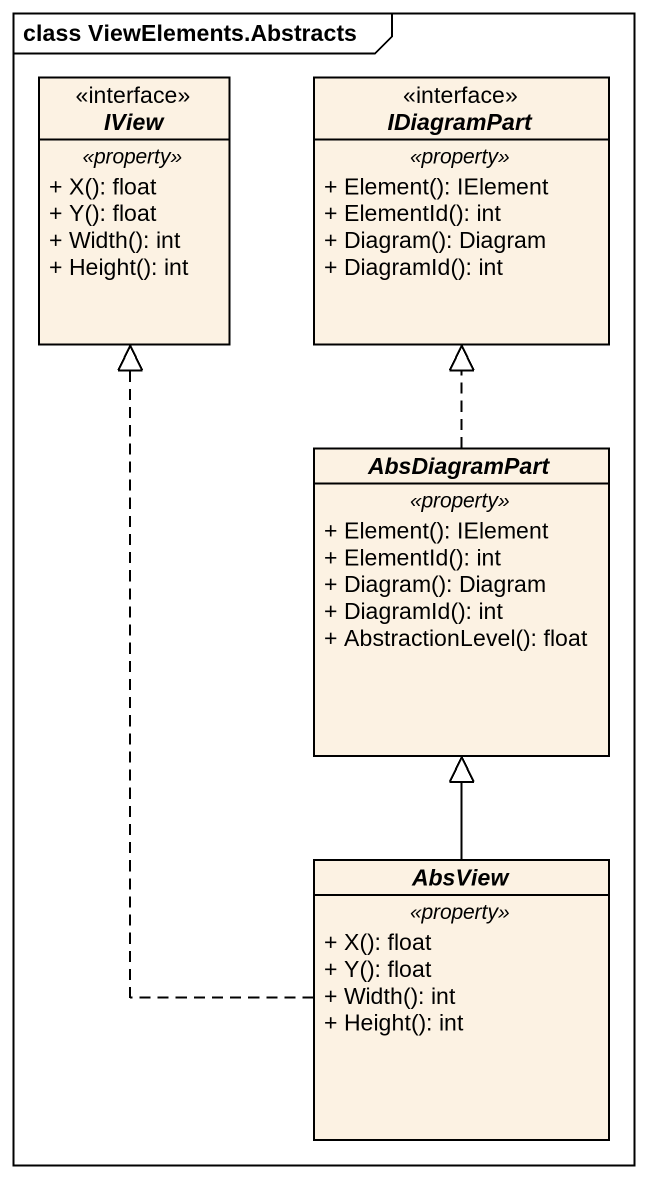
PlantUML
@startuml
mainframe class ViewElements.Abstracts
hide circle
hide empty members
skinparam classAttributeIconSize 0
interface IView <<interface>> {
  .. <<property>> ..
  + X(): float
  + Y(): float
  + Width(): int
  + Height(): int
}
interface IDiagramPart <<interface>> {
  .. <<property>> ..
  + Element(): IElement
  + ElementId(): int
  + Diagram(): Diagram
  + DiagramId(): int
}
abstract class AbsDiagramPart {
  .. <<property>> ..
  + Element(): IElement
  + ElementId(): int
  + Diagram(): Diagram
  + DiagramId(): int
  + AbstractionLevel(): float
}
abstract class AbsView {
  .. <<property>> ..
  + X(): float
  + Y(): float
  + Width(): int
  + Height(): int
}
AbsDiagramPart .up.|> IDiagramPart
AbsView .up.|> IView
AbsView -up-|> AbsDiagramPart
@enduml
